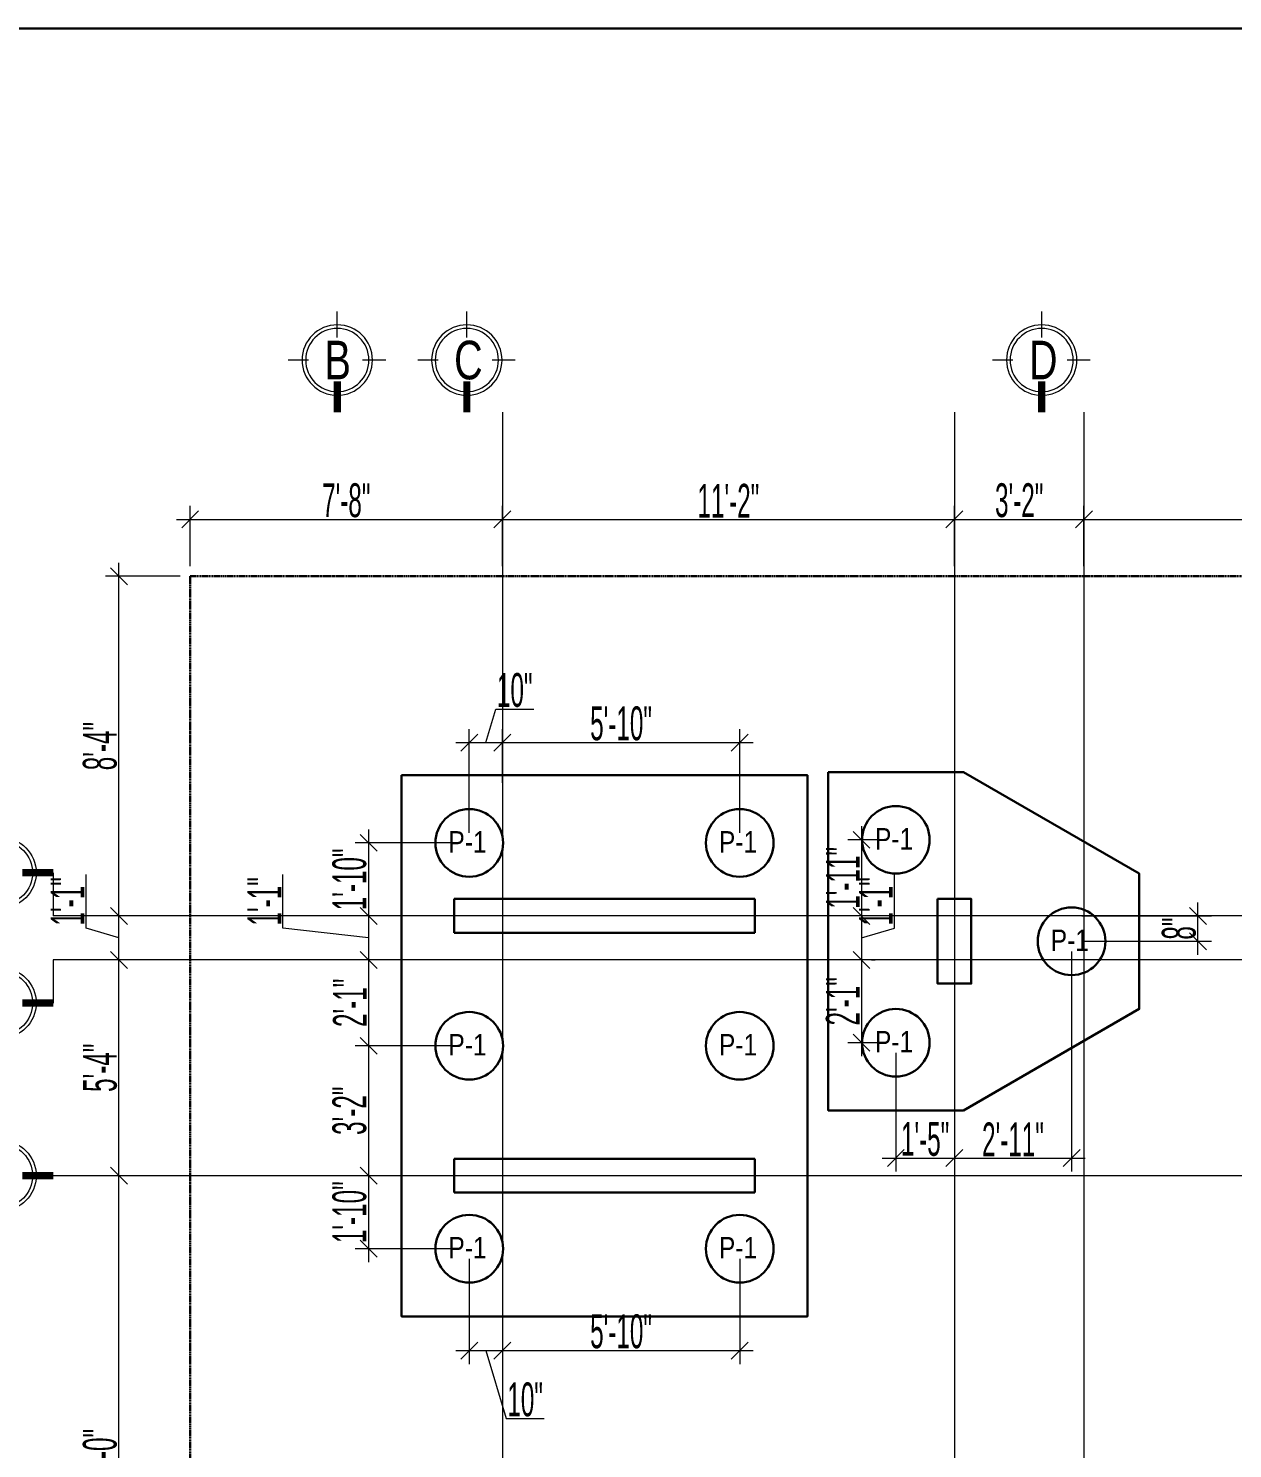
# Model space of a CAD drawing. Header units: inches. Extents: x 283072 to 301462, y 26630 to 62925.
# Drawn here: x 290994.6 to 291350.7, y 29604.2 to 30024.1 of the extents above; entities that cross this region are included whole.
import ezdxf

# ---------------------------------------------------------------- set-up
doc = ezdxf.new("R2010")
doc.units = ezdxf.units.IN
doc.header["$MEASUREMENT"] = 0
doc.header["$PDMODE"] = 2
for name, pattern in [('ACAD_ISO10W100', [18, 12, -3, 0, -3]), ('CENTER2', [1.125, 0.75, -0.125, 0.125, -0.125]), ('DASHDOT', [25.4, 12.7, -6.35, 0, -6.35])]:
    doc.linetypes.add(name, pattern=pattern)
doc.layers.get('0').update_dxf_attribs({"lineweight": 5})
for name, color, linetype, lineweight in [('BASE', 6, 'Continuous', 25), ('BUILDING_OUTER_P3', 1, 'Continuous', 35), ('column', 1, 'Continuous', 30), ('Dime.', 7, 'Continuous', 15), ('Dimension.', 7, 'Continuous', 5), ('E-D', 3, 'ACAD_ISO10W100', 20), ('Grid+Di', 194, 'CENTER2', 15), ('Pile-Anis', 1, 'Continuous', 30)]:
    doc.layers.add(name, color=color, linetype=linetype, lineweight=lineweight)
doc.styles.add('ltcnbt', font='swisscl.ttf', dxfattribs={"width": 0.7, "height": 10})
doc.styles.get("Standard").update_dxf_attribs({"font": 'ARIALN.TTF'})
doc.styles.add('style4', font='swisscl.ttf')
doc.dimstyles.new('SCALE-50', dxfattribs={"dimtxt": 9, "dimasz": 5, "dimexe": 4, "dimexo": 3, "dimgap": 0.5, "dimtad": 1, "dimdec": 0, "dimzin": 3, "dimdsep": 46, "dimlunit": 4, "dimtxsty": 'ltcnbt', "dimblk": 'OBLIQUE', "dimcen": 0.09375, "dimdle": 4, "dimclrd": 252, "dimclre": 252, "dimclrt": 7, "dimadec": 0, "dimazin": 0, "dimtfac": 1, "dimtdec": 0, "dimtofl": 0, "dimtmove": 1, "dimatfit": 3, "dimfxl": 3, "dimtolj": 1, "dimtzin": 0, "dimlwd": 15, "dimlwe": 15, "dimarcsym": 0})

# ---------------------------------------------------------------- blocks, each defined once
blk = doc.blocks.new('GN')
at = {"layer": 'Grid+Di', "color": 5, "linetype": 'ByBlock', "lineweight": 0}
for points in [[(0, 7.97), (0, 13.6)], [(-6.26, 0), (-13.44, 0)], [(0, -13.43), (0, -7.03)]]:
    blk.add_lwpolyline(points, dxfattribs=at)
at = {"layer": 'Grid+Di', "color": 5, "linetype": 'ByBlock', "lineweight": 0, "const_width": 2}
blk.add_lwpolyline([(14.47, 0), (5.86, 0)], dxfattribs=at)
at = {"layer": 'Grid+Di', "color": 5, "linetype": 'ByBlock'}
for radius in [9.76, 8.76]:
    blk.add_circle((0, 0), radius, dxfattribs=at)
blk = doc.blocks.new('_Oblique')
at = {"color": 0, "linetype": 'ByBlock', "lineweight": -2}
blk.add_line((-0.5, -0.5), (0.5, 0.5), dxfattribs=at)
blk = doc.blocks.new('*D290')
at = {"layer": 'Defpoints', "color": 0, "linetype": 'ByBlock', "lineweight": 30, "ltscale": 200, "transparency": 16777216}
for p in [(291021.37, 29684.85), (291042.42, 29684.85), (291042.42, 29516.85)]:
    blk.add_point(p, dxfattribs=at)
at = {"layer": 'Dimension.', "color": 252, "lineweight": 15, "ltscale": 200, "transparency": 16777216}
for p, q in [((291021.37, 29512.85), (291021.37, 29688.85)), ((291039.42, 29684.85), (291017.37, 29684.85)), ((291039.42, 29516.85), (291017.37, 29516.85))]:
    blk.add_line(p, q, dxfattribs=at)
at = {"layer": 'Dimension.', "color": 252, "linetype": 'ByBlock', "lineweight": 15, "ltscale": 200, "transparency": 16777216, "xscale": 5, "yscale": 5, "zscale": 5}
for p, rotation in [((291021.37, 29684.85), 90), ((291021.37, 29516.85), 270)]:
    blk.add_blockref('_Oblique', p, dxfattribs=dict(at, rotation=rotation))
at = {"layer": 'Dimension.', "color": 7, "linetype": 'ByBlock', "lineweight": 15, "ltscale": 200, "transparency": 16777216, "insert": (291015.75, 29600.85), "char_height": 10, "attachment_point": 5, "rotation": 90, "style": 'ltcnbt'}
blk.add_mtext('\\A1;14\'-0"', dxfattribs=at)
blk = doc.blocks.new('*D291')
at = {"layer": 'Defpoints', "color": 0, "linetype": 'ByBlock', "lineweight": 30, "ltscale": 200, "transparency": 16777216}
for p in [(291021.37, 29748.66), (291042.42, 29748.66), (291042.42, 29684.85)]:
    blk.add_point(p, dxfattribs=at)
at = {"layer": 'Dimension.', "color": 252, "lineweight": 15, "ltscale": 200, "transparency": 16777216}
for p, q in [((291021.37, 29680.85), (291021.37, 29752.66)), ((291039.42, 29748.66), (291017.37, 29748.66)), ((291039.42, 29684.85), (291017.37, 29684.85))]:
    blk.add_line(p, q, dxfattribs=at)
at = {"layer": 'Dimension.', "color": 252, "linetype": 'ByBlock', "lineweight": 15, "ltscale": 200, "transparency": 16777216, "xscale": 5, "yscale": 5, "zscale": 5}
for p, rotation in [((291021.37, 29748.66), 90), ((291021.37, 29684.85), 270)]:
    blk.add_blockref('_Oblique', p, dxfattribs=dict(at, rotation=rotation))
at = {"layer": 'Dimension.', "color": 7, "linetype": 'ByBlock', "lineweight": 15, "ltscale": 200, "transparency": 16777216, "insert": (291015.77, 29716.76), "char_height": 10, "attachment_point": 5, "rotation": 90, "style": 'ltcnbt'}
blk.add_mtext('\\A1;5\'-4"', dxfattribs=at)
blk = doc.blocks.new('*D292')
at = {"layer": 'Defpoints', "color": 0, "linetype": 'ByBlock', "lineweight": 30, "ltscale": 200, "transparency": 16777216}
for p in [(291021.37, 29761.66), (291042.42, 29761.66), (291042.42, 29748.66)]:
    blk.add_point(p, dxfattribs=at)
at = {"layer": 'Dimension.', "color": 252, "lineweight": 15, "ltscale": 200, "transparency": 16777216}
for p, q in [((291011.62, 29758.08), (291011.62, 29773.86)), ((291021.37, 29744.66), (291021.37, 29765.66)), ((291039.42, 29761.66), (291017.37, 29761.66)), ((291021.37, 29755.16), (291011.62, 29758.08)), ((291039.42, 29748.66), (291017.37, 29748.66))]:
    blk.add_line(p, q, dxfattribs=at)
at = {"layer": 'Dimension.', "color": 252, "linetype": 'ByBlock', "lineweight": 15, "ltscale": 200, "transparency": 16777216, "xscale": 5, "yscale": 5, "zscale": 5}
for p, rotation in [((291021.37, 29761.66), 90), ((291021.37, 29748.66), 270)]:
    blk.add_blockref('_Oblique', p, dxfattribs=dict(at, rotation=rotation))
at = {"layer": 'Dimension.', "color": 7, "linetype": 'ByBlock', "lineweight": 15, "ltscale": 200, "transparency": 16777216, "insert": (291006.12, 29765.97), "char_height": 10, "attachment_point": 5, "rotation": 90, "style": 'ltcnbt'}
blk.add_mtext('\\A1;1\'-1"', dxfattribs=at)
blk = doc.blocks.new('*D293')
at = {"layer": 'Defpoints', "color": 0, "linetype": 'ByBlock', "lineweight": 30, "ltscale": 200, "transparency": 16777216}
for p in [(291021.37, 29862.08), (291042.42, 29862.08), (291042.42, 29761.66)]:
    blk.add_point(p, dxfattribs=at)
at = {"layer": 'Dimension.', "color": 252, "lineweight": 15, "ltscale": 200, "transparency": 16777216}
for p, q in [((291021.37, 29757.66), (291021.37, 29866.08)), ((291039.42, 29862.08), (291017.37, 29862.08)), ((291039.42, 29761.66), (291017.37, 29761.66))]:
    blk.add_line(p, q, dxfattribs=at)
at = {"layer": 'Dimension.', "color": 252, "linetype": 'ByBlock', "lineweight": 15, "ltscale": 200, "transparency": 16777216, "xscale": 5, "yscale": 5, "zscale": 5}
for p, rotation in [((291021.37, 29862.08), 90), ((291021.37, 29761.66), 270)]:
    blk.add_blockref('_Oblique', p, dxfattribs=dict(at, rotation=rotation))
at = {"layer": 'Dimension.', "color": 7, "linetype": 'ByBlock', "lineweight": 15, "ltscale": 200, "transparency": 16777216, "insert": (291015.75, 29811.87), "char_height": 10, "attachment_point": 5, "rotation": 90, "style": 'ltcnbt'}
blk.add_mtext('\\A1;8\'-4"', dxfattribs=at)
blk = doc.blocks.new('*D294')
at = {"layer": 'Defpoints', "color": 0, "linetype": 'ByBlock', "lineweight": 30, "ltscale": 200, "transparency": 16777216}
for p in [(291134.73, 29878.89), (291042.42, 29862.08), (291134.73, 29862.08)]:
    blk.add_point(p, dxfattribs=at)
at = {"layer": 'Dimension.', "color": 252, "lineweight": 15, "ltscale": 200, "transparency": 16777216}
for p, q in [((291042.42, 29865.08), (291042.42, 29882.89)), ((291134.73, 29865.08), (291134.73, 29882.89)), ((291038.42, 29878.89), (291138.73, 29878.89))]:
    blk.add_line(p, q, dxfattribs=at)
at = {"layer": 'Dimension.', "color": 252, "linetype": 'ByBlock', "lineweight": 15, "ltscale": 200, "transparency": 16777216, "xscale": 5, "yscale": 5, "zscale": 5, "rotation": 180}
blk.add_blockref('_Oblique', (291042.42, 29878.89), dxfattribs=at)
at = {"layer": 'Dimension.', "color": 252, "linetype": 'ByBlock', "lineweight": 15, "ltscale": 200, "transparency": 16777216, "xscale": 5, "yscale": 5, "zscale": 5}
blk.add_blockref('_Oblique', (291134.73, 29878.89), dxfattribs=at)
at = {"layer": 'Dimension.', "color": 7, "linetype": 'ByBlock', "lineweight": 15, "ltscale": 200, "transparency": 16777216, "insert": (291088.58, 29884.51), "char_height": 10, "attachment_point": 5, "style": 'ltcnbt'}
blk.add_mtext('\\A1;7\'-8"', dxfattribs=at)
blk = doc.blocks.new('*D295')
at = {"layer": 'Defpoints', "color": 0, "linetype": 'ByBlock', "lineweight": 30, "ltscale": 200, "transparency": 16777216}
for p in [(291268.42, 29878.89), (291134.73, 29862.08), (291268.42, 29862.08)]:
    blk.add_point(p, dxfattribs=at)
at = {"layer": 'Dimension.', "color": 252, "lineweight": 15, "ltscale": 200, "transparency": 16777216}
for p, q in [((291134.73, 29865.08), (291134.73, 29882.89)), ((291268.42, 29865.08), (291268.42, 29882.89)), ((291130.73, 29878.89), (291272.42, 29878.89))]:
    blk.add_line(p, q, dxfattribs=at)
at = {"layer": 'Dimension.', "color": 252, "linetype": 'ByBlock', "lineweight": 15, "ltscale": 200, "transparency": 16777216, "xscale": 5, "yscale": 5, "zscale": 5, "rotation": 180}
blk.add_blockref('_Oblique', (291134.73, 29878.89), dxfattribs=at)
at = {"layer": 'Dimension.', "color": 252, "linetype": 'ByBlock', "lineweight": 15, "ltscale": 200, "transparency": 16777216, "xscale": 5, "yscale": 5, "zscale": 5}
blk.add_blockref('_Oblique', (291268.42, 29878.89), dxfattribs=at)
at = {"layer": 'Dimension.', "color": 7, "linetype": 'ByBlock', "lineweight": 15, "ltscale": 200, "transparency": 16777216, "insert": (291201.58, 29884.41), "char_height": 10, "attachment_point": 5, "style": 'ltcnbt'}
blk.add_mtext('\\A1;11\'-2"', dxfattribs=at)
blk = doc.blocks.new('*D296')
at = {"layer": 'Defpoints', "color": 0, "linetype": 'ByBlock', "lineweight": 30, "ltscale": 200, "transparency": 16777216}
for p in [(291306.73, 29878.89), (291268.42, 29862.08), (291306.73, 29862.08)]:
    blk.add_point(p, dxfattribs=at)
at = {"layer": 'Dimension.', "color": 252, "lineweight": 15, "ltscale": 200, "transparency": 16777216}
for p, q in [((291268.42, 29865.08), (291268.42, 29882.89)), ((291306.73, 29865.08), (291306.73, 29882.89)), ((291264.42, 29878.89), (291310.73, 29878.89))]:
    blk.add_line(p, q, dxfattribs=at)
at = {"layer": 'Dimension.', "color": 252, "linetype": 'ByBlock', "lineweight": 15, "ltscale": 200, "transparency": 16777216, "xscale": 5, "yscale": 5, "zscale": 5, "rotation": 180}
blk.add_blockref('_Oblique', (291268.42, 29878.89), dxfattribs=at)
at = {"layer": 'Dimension.', "color": 252, "linetype": 'ByBlock', "lineweight": 15, "ltscale": 200, "transparency": 16777216, "xscale": 5, "yscale": 5, "zscale": 5}
blk.add_blockref('_Oblique', (291306.73, 29878.89), dxfattribs=at)
at = {"layer": 'Dimension.', "color": 7, "linetype": 'ByBlock', "lineweight": 15, "ltscale": 200, "transparency": 16777216, "insert": (291287.58, 29884.51), "char_height": 10, "attachment_point": 5, "style": 'ltcnbt'}
blk.add_mtext('\\A1;3\'-2"', dxfattribs=at)
blk = doc.blocks.new('*D297')
at = {"layer": 'Defpoints', "color": 0, "linetype": 'ByBlock', "lineweight": 30, "ltscale": 200, "transparency": 16777216}
for p in [(291476.73, 29878.89), (291306.73, 29862.08), (291476.73, 29862.08)]:
    blk.add_point(p, dxfattribs=at)
at = {"layer": 'Dimension.', "color": 252, "lineweight": 15, "ltscale": 200, "transparency": 16777216}
for p, q in [((291306.73, 29865.08), (291306.73, 29882.89)), ((291476.73, 29865.08), (291476.73, 29882.89)), ((291302.73, 29878.89), (291480.73, 29878.89))]:
    blk.add_line(p, q, dxfattribs=at)
at = {"layer": 'Dimension.', "color": 252, "linetype": 'ByBlock', "lineweight": 15, "ltscale": 200, "transparency": 16777216, "xscale": 5, "yscale": 5, "zscale": 5, "rotation": 180}
blk.add_blockref('_Oblique', (291306.73, 29878.89), dxfattribs=at)
at = {"layer": 'Dimension.', "color": 252, "linetype": 'ByBlock', "lineweight": 15, "ltscale": 200, "transparency": 16777216, "xscale": 5, "yscale": 5, "zscale": 5}
blk.add_blockref('_Oblique', (291476.73, 29878.89), dxfattribs=at)
at = {"layer": 'Dimension.', "color": 7, "linetype": 'ByBlock', "lineweight": 15, "ltscale": 200, "transparency": 16777216, "insert": (291391.73, 29884.41), "char_height": 10, "attachment_point": 5, "style": 'ltcnbt'}
blk.add_mtext('\\A1;14\'-2"', dxfattribs=at)
blk = doc.blocks.new('WT43T2')
at = {"layer": 'column'}
for p, q in [((293094.37, 47288.89), (293094.37, 47298.89)), ((293183.32, 47298.89), (293094.37, 47298.89)), ((293183.32, 47298.89), (293183.32, 47288.89)), ((293183.32, 47288.89), (293094.37, 47288.89)), ((293094.37, 47212.08), (293094.37, 47222.08)), ((293183.32, 47222.08), (293094.37, 47222.08)), ((293183.32, 47222.08), (293094.37, 47222.08)), ((293094.37, 47212.08), (293094.37, 47222.08)), ((293183.32, 47222.08), (293183.32, 47212.08)), ((293183.32, 47222.08), (293183.32, 47212.08)), ((293183.32, 47212.08), (293094.37, 47212.08)), ((293183.32, 47212.08), (293094.37, 47212.08))]:
    blk.add_line(p, q, dxfattribs=at)
blk.add_lwpolyline([(293237.32, 47298.89), (293247.32, 47298.89), (293247.32, 47273.89), (293237.32, 47273.89)], close=True, dxfattribs=at)
blk = doc.blocks.new('*D271')
at = {"layer": 'Defpoints', "color": 0, "linetype": 'ByBlock', "lineweight": 30, "ltscale": 200, "transparency": 16777216}
for p in [(291134.73, 29812.91), (291134.73, 29797.97), (291124.94, 29783.26)]:
    blk.add_point(p, dxfattribs=at)
at = {"layer": 'Dimension.', "color": 252, "lineweight": 15, "ltscale": 200, "transparency": 16777216}
for p, q in [((291129.84, 29812.91), (291132.8, 29822.78)), ((291132.8, 29822.78), (291144, 29822.78)), ((291124.94, 29786.26), (291124.94, 29816.91)), ((291134.73, 29800.97), (291134.73, 29816.91)), ((291120.94, 29812.91), (291138.73, 29812.91))]:
    blk.add_line(p, q, dxfattribs=at)
at = {"layer": 'Dimension.', "color": 252, "linetype": 'ByBlock', "lineweight": 15, "ltscale": 200, "transparency": 16777216, "xscale": 5, "yscale": 5, "zscale": 5, "rotation": 180}
blk.add_blockref('_Oblique', (291124.94, 29812.91), dxfattribs=at)
at = {"layer": 'Dimension.', "color": 252, "linetype": 'ByBlock', "lineweight": 15, "ltscale": 200, "transparency": 16777216, "xscale": 5, "yscale": 5, "zscale": 5}
blk.add_blockref('_Oblique', (291134.73, 29812.91), dxfattribs=at)
at = {"layer": 'Dimension.', "color": 7, "linetype": 'ByBlock', "lineweight": 30, "ltscale": 200, "transparency": 16777216, "insert": (291138.4, 29828.4), "char_height": 10, "attachment_point": 5, "style": 'ltcnbt'}
blk.add_mtext('\\A1;10"', dxfattribs=at)
blk = doc.blocks.new('*D272')
at = {"layer": 'Defpoints', "color": 0, "linetype": 'ByBlock', "lineweight": 30, "ltscale": 200, "transparency": 16777216}
for p in [(291204.94, 29812.91), (291134.73, 29797.97), (291204.94, 29783.26)]:
    blk.add_point(p, dxfattribs=at)
at = {"layer": 'Dimension.', "color": 252, "lineweight": 15, "ltscale": 200, "transparency": 16777216}
for p, q in [((291134.73, 29800.97), (291134.73, 29816.91)), ((291204.94, 29786.26), (291204.94, 29816.91)), ((291130.73, 29812.91), (291208.94, 29812.91))]:
    blk.add_line(p, q, dxfattribs=at)
at = {"layer": 'Dimension.', "color": 252, "linetype": 'ByBlock', "lineweight": 15, "ltscale": 200, "transparency": 16777216, "xscale": 5, "yscale": 5, "zscale": 5, "rotation": 180}
blk.add_blockref('_Oblique', (291134.73, 29812.91), dxfattribs=at)
at = {"layer": 'Dimension.', "color": 252, "linetype": 'ByBlock', "lineweight": 15, "ltscale": 200, "transparency": 16777216, "xscale": 5, "yscale": 5, "zscale": 5}
blk.add_blockref('_Oblique', (291204.94, 29812.91), dxfattribs=at)
at = {"layer": 'Dimension.', "color": 7, "linetype": 'ByBlock', "lineweight": 30, "ltscale": 200, "transparency": 16777216, "insert": (291169.84, 29818.53), "char_height": 10, "attachment_point": 5, "style": 'ltcnbt'}
blk.add_mtext('\\A1;5\'-10"', dxfattribs=at)
blk = doc.blocks.new('*D273')
at = {"layer": 'Defpoints', "color": 0, "linetype": 'ByBlock', "lineweight": 30, "ltscale": 200, "transparency": 16777216}
for p in [(291124.94, 29783.26), (291095.17, 29761.66), (291120.47, 29761.66)]:
    blk.add_point(p, dxfattribs=at)
at = {"layer": 'Dimension.', "color": 252, "lineweight": 15, "ltscale": 200, "transparency": 16777216}
for p, q in [((291095.17, 29787.26), (291095.17, 29757.66)), ((291121.94, 29783.26), (291091.17, 29783.26)), ((291117.47, 29761.66), (291091.17, 29761.66))]:
    blk.add_line(p, q, dxfattribs=at)
at = {"layer": 'Dimension.', "color": 252, "linetype": 'ByBlock', "lineweight": 15, "ltscale": 200, "transparency": 16777216, "xscale": 5, "yscale": 5, "zscale": 5}
for p, rotation in [((291095.17, 29783.26), 90), ((291095.17, 29761.66), 270)]:
    blk.add_blockref('_Oblique', p, dxfattribs=dict(at, rotation=rotation))
at = {"layer": 'Dimension.', "color": 7, "linetype": 'ByBlock', "lineweight": 30, "ltscale": 200, "transparency": 16777216, "insert": (291089.54, 29772.46), "char_height": 10, "attachment_point": 5, "rotation": 90, "style": 'ltcnbt'}
blk.add_mtext('\\A1;1\'-10"', dxfattribs=at)
blk = doc.blocks.new('*D274')
at = {"layer": 'Defpoints', "color": 0, "linetype": 'ByBlock', "lineweight": 30, "ltscale": 200, "transparency": 16777216}
for p in [(291120.47, 29761.66), (291095.17, 29748.66), (291104.94, 29748.66)]:
    blk.add_point(p, dxfattribs=at)
at = {"layer": 'Dimension.', "color": 252, "lineweight": 15, "ltscale": 200, "transparency": 16777216}
for p, q in [((291069.84, 29758.08), (291069.84, 29773.86)), ((291095.17, 29765.66), (291095.17, 29744.66)), ((291117.47, 29761.66), (291091.17, 29761.66)), ((291095.17, 29755.16), (291069.84, 29758.08)), ((291101.94, 29748.66), (291091.17, 29748.66))]:
    blk.add_line(p, q, dxfattribs=at)
at = {"layer": 'Dimension.', "color": 252, "linetype": 'ByBlock', "lineweight": 15, "ltscale": 200, "transparency": 16777216, "xscale": 5, "yscale": 5, "zscale": 5}
for p, rotation in [((291095.17, 29761.66), 90), ((291095.17, 29748.66), 270)]:
    blk.add_blockref('_Oblique', p, dxfattribs=dict(at, rotation=rotation))
at = {"layer": 'Dimension.', "color": 7, "linetype": 'ByBlock', "lineweight": 30, "ltscale": 200, "transparency": 16777216, "insert": (291064.34, 29765.97), "char_height": 10, "attachment_point": 5, "rotation": 90, "style": 'ltcnbt'}
blk.add_mtext('\\A1;1\'-1"', dxfattribs=at)
blk = doc.blocks.new('*D275')
at = {"layer": 'Defpoints', "color": 0, "linetype": 'ByBlock', "lineweight": 30, "ltscale": 200, "transparency": 16777216}
for p in [(291104.94, 29748.66), (291095.17, 29723.26), (291124.94, 29723.26)]:
    blk.add_point(p, dxfattribs=at)
at = {"layer": 'Dimension.', "color": 252, "lineweight": 15, "ltscale": 200, "transparency": 16777216}
for p, q in [((291095.17, 29752.66), (291095.17, 29719.26)), ((291101.94, 29748.66), (291091.17, 29748.66)), ((291121.94, 29723.26), (291091.17, 29723.26))]:
    blk.add_line(p, q, dxfattribs=at)
at = {"layer": 'Dimension.', "color": 252, "linetype": 'ByBlock', "lineweight": 15, "ltscale": 200, "transparency": 16777216, "xscale": 5, "yscale": 5, "zscale": 5}
for p, rotation in [((291095.17, 29748.66), 90), ((291095.17, 29723.26), 270)]:
    blk.add_blockref('_Oblique', p, dxfattribs=dict(at, rotation=rotation))
at = {"layer": 'Dimension.', "color": 7, "linetype": 'ByBlock', "lineweight": 30, "ltscale": 200, "transparency": 16777216, "insert": (291089.65, 29735.96), "char_height": 10, "attachment_point": 5, "rotation": 90, "style": 'ltcnbt'}
blk.add_mtext('\\A1;2\'-1"', dxfattribs=at)
blk = doc.blocks.new('*D276')
at = {"layer": 'Defpoints', "color": 0, "linetype": 'ByBlock', "lineweight": 30, "ltscale": 200, "transparency": 16777216}
for p in [(291124.94, 29723.26), (291095.17, 29684.85), (291104.94, 29684.85)]:
    blk.add_point(p, dxfattribs=at)
at = {"layer": 'Dimension.', "color": 252, "lineweight": 15, "ltscale": 200, "transparency": 16777216}
for p, q in [((291095.17, 29727.26), (291095.17, 29680.85)), ((291121.94, 29723.26), (291091.17, 29723.26)), ((291101.94, 29684.85), (291091.17, 29684.85))]:
    blk.add_line(p, q, dxfattribs=at)
at = {"layer": 'Dimension.', "color": 252, "linetype": 'ByBlock', "lineweight": 15, "ltscale": 200, "transparency": 16777216, "xscale": 5, "yscale": 5, "zscale": 5}
for p, rotation in [((291095.17, 29723.26), 90), ((291095.17, 29684.85), 270)]:
    blk.add_blockref('_Oblique', p, dxfattribs=dict(at, rotation=rotation))
at = {"layer": 'Dimension.', "color": 7, "linetype": 'ByBlock', "lineweight": 30, "ltscale": 200, "transparency": 16777216, "insert": (291089.54, 29704.05), "char_height": 10, "attachment_point": 5, "rotation": 90, "style": 'ltcnbt'}
blk.add_mtext('\\A1;3\'-2"', dxfattribs=at)
blk = doc.blocks.new('*D277')
at = {"layer": 'Defpoints', "color": 0, "linetype": 'ByBlock', "lineweight": 30, "ltscale": 200, "transparency": 16777216}
for p in [(291104.94, 29684.85), (291095.17, 29663.26), (291124.94, 29663.26)]:
    blk.add_point(p, dxfattribs=at)
at = {"layer": 'Dimension.', "color": 252, "lineweight": 15, "ltscale": 200, "transparency": 16777216}
for p, q in [((291095.17, 29688.85), (291095.17, 29659.26)), ((291101.94, 29684.85), (291091.17, 29684.85)), ((291121.94, 29663.26), (291091.17, 29663.26))]:
    blk.add_line(p, q, dxfattribs=at)
at = {"layer": 'Dimension.', "color": 252, "linetype": 'ByBlock', "lineweight": 15, "ltscale": 200, "transparency": 16777216, "xscale": 5, "yscale": 5, "zscale": 5}
for p, rotation in [((291095.17, 29684.85), 90), ((291095.17, 29663.26), 270)]:
    blk.add_blockref('_Oblique', p, dxfattribs=dict(at, rotation=rotation))
at = {"layer": 'Dimension.', "color": 7, "linetype": 'ByBlock', "lineweight": 30, "ltscale": 200, "transparency": 16777216, "insert": (291089.54, 29674.05), "char_height": 10, "attachment_point": 5, "rotation": 90, "style": 'ltcnbt'}
blk.add_mtext('\\A1;1\'-10"', dxfattribs=at)
blk = doc.blocks.new('*D278')
at = {"layer": 'Defpoints', "color": 0, "linetype": 'ByBlock', "lineweight": 30, "ltscale": 200, "transparency": 16777216}
for p in [(291124.94, 29663.26), (291134.73, 29665.3), (291134.73, 29633.13)]:
    blk.add_point(p, dxfattribs=at)
at = {"layer": 'Dimension.', "color": 252, "lineweight": 15, "ltscale": 200, "transparency": 16777216}
for p, q in [((291124.94, 29660.26), (291124.94, 29629.13)), ((291134.73, 29662.3), (291134.73, 29629.13)), ((291120.94, 29633.13), (291138.73, 29633.13)), ((291129.84, 29633.13), (291135.87, 29613.02)), ((291135.87, 29613.02), (291147.07, 29613.02))]:
    blk.add_line(p, q, dxfattribs=at)
at = {"layer": 'Dimension.', "color": 252, "linetype": 'ByBlock', "lineweight": 15, "ltscale": 200, "transparency": 16777216, "xscale": 5, "yscale": 5, "zscale": 5, "rotation": 180}
blk.add_blockref('_Oblique', (291124.94, 29633.13), dxfattribs=at)
at = {"layer": 'Dimension.', "color": 252, "linetype": 'ByBlock', "lineweight": 15, "ltscale": 200, "transparency": 16777216, "xscale": 5, "yscale": 5, "zscale": 5}
blk.add_blockref('_Oblique', (291134.73, 29633.13), dxfattribs=at)
at = {"layer": 'Dimension.', "color": 7, "linetype": 'ByBlock', "lineweight": 30, "ltscale": 200, "transparency": 16777216, "insert": (291141.47, 29618.64), "char_height": 10, "attachment_point": 5, "style": 'ltcnbt'}
blk.add_mtext('\\A1;10"', dxfattribs=at)
blk = doc.blocks.new('*D279')
at = {"layer": 'Defpoints', "color": 0, "linetype": 'ByBlock', "lineweight": 30, "ltscale": 200, "transparency": 16777216}
for p in [(291134.73, 29665.3), (291204.94, 29663.26), (291204.94, 29633.13)]:
    blk.add_point(p, dxfattribs=at)
at = {"layer": 'Dimension.', "color": 252, "lineweight": 15, "ltscale": 200, "transparency": 16777216}
for p, q in [((291134.73, 29662.3), (291134.73, 29629.13)), ((291204.94, 29660.26), (291204.94, 29629.13)), ((291130.73, 29633.13), (291208.94, 29633.13))]:
    blk.add_line(p, q, dxfattribs=at)
at = {"layer": 'Dimension.', "color": 252, "linetype": 'ByBlock', "lineweight": 15, "ltscale": 200, "transparency": 16777216, "xscale": 5, "yscale": 5, "zscale": 5, "rotation": 180}
blk.add_blockref('_Oblique', (291134.73, 29633.13), dxfattribs=at)
at = {"layer": 'Dimension.', "color": 252, "linetype": 'ByBlock', "lineweight": 15, "ltscale": 200, "transparency": 16777216, "xscale": 5, "yscale": 5, "zscale": 5}
blk.add_blockref('_Oblique', (291204.94, 29633.13), dxfattribs=at)
at = {"layer": 'Dimension.', "color": 7, "linetype": 'ByBlock', "lineweight": 30, "ltscale": 200, "transparency": 16777216, "insert": (291169.84, 29638.76), "char_height": 10, "attachment_point": 5, "style": 'ltcnbt'}
blk.add_mtext('\\A1;5\'-10"', dxfattribs=at)
blk = doc.blocks.new('*D280')
at = {"layer": 'Defpoints', "color": 0, "linetype": 'ByBlock', "lineweight": 30, "ltscale": 200, "transparency": 16777216}
for p in [(291251.1, 29784.16), (291240.94, 29761.66), (291251.1, 29761.66)]:
    blk.add_point(p, dxfattribs=at)
at = {"layer": 'Dimension.', "color": 252, "lineweight": 15, "ltscale": 200, "transparency": 16777216}
for p, q in [((291240.94, 29788.16), (291240.94, 29757.66)), ((291248.1, 29784.16), (291236.94, 29784.16)), ((291248.1, 29761.66), (291236.94, 29761.66))]:
    blk.add_line(p, q, dxfattribs=at)
at = {"layer": 'Dimension.', "color": 252, "linetype": 'ByBlock', "lineweight": 15, "ltscale": 200, "transparency": 16777216, "xscale": 5, "yscale": 5, "zscale": 5}
for p, rotation in [((291240.94, 29784.16), 90), ((291240.94, 29761.66), 270)]:
    blk.add_blockref('_Oblique', p, dxfattribs=dict(at, rotation=rotation))
at = {"layer": 'Dimension.', "color": 7, "linetype": 'ByBlock', "lineweight": 30, "ltscale": 200, "transparency": 16777216, "insert": (291235.44, 29772.91), "char_height": 10, "attachment_point": 5, "rotation": 90, "style": 'ltcnbt'}
blk.add_mtext('\\A1;1\'-11"', dxfattribs=at)
blk = doc.blocks.new('*D281')
at = {"layer": 'Defpoints', "color": 0, "linetype": 'ByBlock', "lineweight": 30, "ltscale": 200, "transparency": 16777216}
for p in [(291251.1, 29761.66), (291240.94, 29748.66), (291240.94, 29748.66)]:
    blk.add_point(p, dxfattribs=at)
at = {"layer": 'Dimension.', "color": 252, "lineweight": 15, "ltscale": 200, "transparency": 16777216}
for p, q in [((291250.69, 29758.08), (291250.69, 29773.86)), ((291240.94, 29765.66), (291240.94, 29744.66)), ((291248.1, 29761.66), (291236.94, 29761.66)), ((291240.94, 29755.16), (291250.69, 29758.08)), ((291243.94, 29748.66), (291244.94, 29748.66))]:
    blk.add_line(p, q, dxfattribs=at)
at = {"layer": 'Dimension.', "color": 252, "linetype": 'ByBlock', "lineweight": 15, "ltscale": 200, "transparency": 16777216, "xscale": 5, "yscale": 5, "zscale": 5}
for p, rotation in [((291240.94, 29761.66), 90), ((291240.94, 29748.66), 270)]:
    blk.add_blockref('_Oblique', p, dxfattribs=dict(at, rotation=rotation))
at = {"layer": 'Dimension.', "color": 7, "linetype": 'ByBlock', "lineweight": 30, "ltscale": 200, "transparency": 16777216, "insert": (291245.19, 29765.97), "char_height": 10, "attachment_point": 5, "rotation": 90, "style": 'ltcnbt'}
blk.add_mtext('\\A1;1\'-1"', dxfattribs=at)
blk = doc.blocks.new('*D282')
at = {"layer": 'Defpoints', "color": 0, "linetype": 'ByBlock', "lineweight": 30, "ltscale": 200, "transparency": 16777216}
for p in [(291240.94, 29748.66), (291240.94, 29724.16), (291251.1, 29724.16)]:
    blk.add_point(p, dxfattribs=at)
at = {"layer": 'Dimension.', "color": 252, "lineweight": 15, "ltscale": 200, "transparency": 16777216}
for p, q in [((291240.94, 29752.66), (291240.94, 29720.16)), ((291243.94, 29748.66), (291244.94, 29748.66)), ((291248.1, 29724.16), (291236.94, 29724.16))]:
    blk.add_line(p, q, dxfattribs=at)
at = {"layer": 'Dimension.', "color": 252, "linetype": 'ByBlock', "lineweight": 15, "ltscale": 200, "transparency": 16777216, "xscale": 5, "yscale": 5, "zscale": 5}
for p, rotation in [((291240.94, 29748.66), 90), ((291240.94, 29724.16), 270)]:
    blk.add_blockref('_Oblique', p, dxfattribs=dict(at, rotation=rotation))
at = {"layer": 'Dimension.', "color": 7, "linetype": 'ByBlock', "lineweight": 30, "ltscale": 200, "transparency": 16777216, "insert": (291235.42, 29736.41), "char_height": 10, "attachment_point": 5, "rotation": 90, "style": 'ltcnbt'}
blk.add_mtext('\\A1;2\'-1"', dxfattribs=at)
blk = doc.blocks.new('*D283')
at = {"layer": 'Defpoints', "color": 0, "linetype": 'ByBlock', "lineweight": 30, "ltscale": 200, "transparency": 16777216}
for p in [(291251.1, 29724.16), (291268.42, 29724.16), (291268.42, 29690.06)]:
    blk.add_point(p, dxfattribs=at)
at = {"layer": 'Dimension.', "color": 252, "lineweight": 15, "ltscale": 200, "transparency": 16777216}
for p, q in [((291251.1, 29721.16), (291251.1, 29686.06)), ((291268.42, 29721.16), (291268.42, 29686.06)), ((291247.1, 29690.06), (291272.42, 29690.06))]:
    blk.add_line(p, q, dxfattribs=at)
at = {"layer": 'Dimension.', "color": 252, "linetype": 'ByBlock', "lineweight": 15, "ltscale": 200, "transparency": 16777216, "xscale": 5, "yscale": 5, "zscale": 5, "rotation": 180}
blk.add_blockref('_Oblique', (291251.1, 29690.06), dxfattribs=at)
at = {"layer": 'Dimension.', "color": 252, "linetype": 'ByBlock', "lineweight": 15, "ltscale": 200, "transparency": 16777216, "xscale": 5, "yscale": 5, "zscale": 5}
blk.add_blockref('_Oblique', (291268.42, 29690.06), dxfattribs=at)
at = {"layer": 'Dimension.', "color": 7, "linetype": 'ByBlock', "lineweight": 30, "ltscale": 200, "transparency": 16777216, "insert": (291259.76, 29695.66), "char_height": 10, "attachment_point": 5, "style": 'ltcnbt'}
blk.add_mtext('\\A1;1\'-5"', dxfattribs=at)
blk = doc.blocks.new('*D284')
at = {"layer": 'Defpoints', "color": 0, "linetype": 'ByBlock', "lineweight": 30, "ltscale": 200, "transparency": 16777216}
for p in [(291303.06, 29754.16), (291268.42, 29724.16), (291303.06, 29690.06)]:
    blk.add_point(p, dxfattribs=at)
at = {"layer": 'Dimension.', "color": 252, "lineweight": 15, "ltscale": 200, "transparency": 16777216}
for p, q in [((291303.06, 29751.16), (291303.06, 29686.06)), ((291268.42, 29721.16), (291268.42, 29686.06)), ((291264.42, 29690.06), (291307.06, 29690.06))]:
    blk.add_line(p, q, dxfattribs=at)
at = {"layer": 'Dimension.', "color": 252, "linetype": 'ByBlock', "lineweight": 15, "ltscale": 200, "transparency": 16777216, "xscale": 5, "yscale": 5, "zscale": 5, "rotation": 180}
blk.add_blockref('_Oblique', (291268.42, 29690.06), dxfattribs=at)
at = {"layer": 'Dimension.', "color": 252, "linetype": 'ByBlock', "lineweight": 15, "ltscale": 200, "transparency": 16777216, "xscale": 5, "yscale": 5, "zscale": 5}
blk.add_blockref('_Oblique', (291303.06, 29690.06), dxfattribs=at)
at = {"layer": 'Dimension.', "color": 7, "linetype": 'ByBlock', "lineweight": 30, "ltscale": 200, "transparency": 16777216, "insert": (291285.74, 29695.58), "char_height": 10, "attachment_point": 5, "style": 'ltcnbt'}
blk.add_mtext('\\A1;2\'-11"', dxfattribs=at)
blk = doc.blocks.new('*D285')
at = {"layer": 'Defpoints', "color": 0, "linetype": 'ByBlock', "lineweight": 30, "ltscale": 200, "transparency": 16777216}
for p in [(291303.06, 29761.66), (291340.45, 29761.66), (291303.06, 29754.16)]:
    blk.add_point(p, dxfattribs=at)
at = {"layer": 'Dimension.', "color": 252, "lineweight": 15, "ltscale": 200, "transparency": 16777216}
for p, q in [((291340.45, 29750.16), (291340.45, 29765.66)), ((291306.06, 29761.66), (291344.45, 29761.66)), ((291306.06, 29754.16), (291344.45, 29754.16))]:
    blk.add_line(p, q, dxfattribs=at)
at = {"layer": 'Dimension.', "color": 252, "linetype": 'ByBlock', "lineweight": 15, "ltscale": 200, "transparency": 16777216, "xscale": 5, "yscale": 5, "zscale": 5}
for p, rotation in [((291340.45, 29761.66), 90), ((291340.45, 29754.16), 270)]:
    blk.add_blockref('_Oblique', p, dxfattribs=dict(at, rotation=rotation))
at = {"layer": 'Dimension.', "color": 7, "linetype": 'ByBlock', "lineweight": 30, "ltscale": 200, "transparency": 16777216, "insert": (291334.83, 29757.91), "char_height": 10, "attachment_point": 5, "rotation": 90, "style": 'ltcnbt'}
blk.add_mtext('\\A1;8"', dxfattribs=at)

msp = doc.modelspace()

# ---------------------------------------------------------------- linework, layer by layer
at = {"layer": 'BASE', "color": 156, "linetype": 'ByBlock', "lineweight": 30}
msp.add_lwpolyline([(291104.94274, 29803.25502), (291224.94274, 29803.25502), (291224.94274, 29643.25502), (291104.94274, 29643.25502)], close=True, dxfattribs=at)
msp.add_lwpolyline([(291231.0996, 29804.15949), (291231.0996, 29704.15949), (291271.0996, 29704.15949), (291323.06113, 29734.15949), (291323.06113, 29774.15949), (291271.0996, 29804.15949), (291231.0996, 29804.15949)], dxfattribs=at)
at = {"layer": 'BUILDING_OUTER_P3', "linetype": 'DASHDOT', "lineweight": 30, "ltscale": 0.02}
for p, q in [((291042.42011, 28707.07655), (291042.42011, 29862.07655)), ((291042.42011, 29862.07655), (291530.42011, 29862.07655)), ((291042.42011, 28707.07655), (291042.42011, 29862.07655))]:
    msp.add_line(p, q, dxfattribs=at)
at = {"layer": 'Dimension.', "color": 6, "linetype": 'ByBlock', "lineweight": 30, "ltscale": 200}
msp.add_line((290407.92011, 30024.07655), (297115.92011, 30024.07655), dxfattribs=at)
at = {"layer": 'Grid+Di', "linetype": 'ByBlock', "lineweight": 15, "ltscale": 200}
for p, q in [((291134.73038, 29910.5805), (291134.73038, 28644.47835)), ((291268.42011, 29910.5805), (291268.42011, 28644.47835)), ((291306.73261, 29910.5805), (291306.73261, 28644.47835)), ((291001.92321, 29774.41678), (291001.92321, 29761.65949)), ((291577.25505, 29761.65949), (291001.92321, 29761.65949)), ((291577.25505, 29748.65949), (291001.92321, 29748.65949)), ((291001.92321, 29748.65949), (291001.92321, 29735.9022)), ((291577.25505, 29684.85054), (291001.92321, 29684.85054))]:
    msp.add_line(p, q, dxfattribs=at)
at = {"layer": 'Pile-Anis', "linetype": 'ByBlock'}
for centre in [(291124.94274, 29783.25502), (291204.94274, 29783.25502), (291251.0996, 29784.15949), (291303.06113, 29754.15949), (291124.94274, 29723.25502), (291204.94274, 29723.25502), (291251.0996, 29724.15949), (291124.94274, 29663.25502), (291204.94274, 29663.25502)]:
    msp.add_circle(centre, 10, dxfattribs=at)

# ---------------------------------------------------------------- block references
at = {"layer": 'column', "linetype": 'ByBlock', "lineweight": 15}
msp.add_blockref('WT43T2', (-1973.90262, -17532.22653), dxfattribs=at)
at = {"layer": 'Dime.', "xscale": -1.066601249971427, "yscale": 1.066601249971427, "zscale": 1.06660125, "rotation": 90}
for p in [(291085.92011, 29926.01538), (291124.23261, 29926.01538), (291294.23261, 29926.01538)]:
    msp.add_blockref('GN', p, dxfattribs=at)
at = {"layer": 'Dime.', "xscale": 1.066601249971427, "yscale": 1.066601249971427, "zscale": 1.06660125}
for p in [(290986.48832, 29774.41678), (290986.48832, 29735.9022), (290986.48832, 29684.85054)]:
    msp.add_blockref('GN', p, dxfattribs=at)

# ---------------------------------------------------------------- texts
at = {"layer": 'Dime.', "style": 'style4'}
for s, p in [('B', (291082.15554, 29920.32115, 0.75826)), ('C', (291120.46805, 29920.32115, 0.75826)), ('D', (291290.46805, 29920.32115, 0.75826))]:
    msp.add_text(s, height=11.4075, dxfattribs=at).set_placement(p)
at = {"layer": 'E-D', "linetype": 'ByBlock'}
for p in [(291118.7841, 29780.38903), (291198.7841, 29780.38903), (291244.94096, 29781.2935), (291296.90249, 29751.2935), (291118.7841, 29720.38903), (291198.7841, 29720.38903), (291244.94096, 29721.2935), (291118.7841, 29660.38903), (291198.7841, 29660.38903)]:
    msp.add_text('P-1', height=6.336, dxfattribs=at).set_placement(p)

# ---------------------------------------------------------------- dimensions: what is measured, and where the dimension line sits
at = {"layer": 'Dimension.', "linetype": 'ByBlock', "lineweight": 15, "ltscale": 200}
for base, p1, p2, picture, middle in [((291134.73038, 29878.88923), (291042.42011, 29862.07655), (291134.73038, 29862.07655), '*D294', (291088.57524, 29884.51046)), ((291268.42011, 29878.88923), (291134.73038, 29862.07655), (291268.42011, 29862.07655), '*D295', (291201.57524, 29884.40889)), ((291306.73261, 29878.88923), (291268.42011, 29862.07655), (291306.73261, 29862.07655), '*D296', (291287.57636, 29884.51046)), ((291476.73261, 29878.88923), (291306.73261, 29862.07655), (291476.73261, 29862.07655), '*D297', (291391.73261, 29884.40889))]:
    dim = msp.add_linear_dim(base=base, p1=p1, p2=p2, dimstyle='SCALE-50', dxfattribs=at)
    dim.commit()
    dim.dimension.update_dxf_attribs({"geometry": picture, "text_midpoint": middle})
for base, p1, p2, picture, middle in [((291021.36994, 29862.07655), (291042.42011, 29761.65949), (291042.42011, 29862.07655), '*D293', (291015.74871, 29811.86802)), ((291021.36994, 29761.65949), (291042.42011, 29748.65949), (291042.42011, 29761.65949), '*D292', (291006.11994, 29758.58449)), ((291021.36994, 29748.65949), (291042.42011, 29684.85054), (291042.42011, 29748.65949), '*D291', (291015.76837, 29716.75502)), ((291021.36994, 29684.85054), (291042.42011, 29516.85054), (291042.42011, 29684.85054), '*D290', (291015.74871, 29600.85054))]:
    dim = msp.add_linear_dim(base=base, p1=p1, p2=p2, angle=90, dimstyle='SCALE-50', dxfattribs=at)
    dim.commit()
    dim.dimension.update_dxf_attribs({"geometry": picture, "text_midpoint": middle})
at = {"layer": 'Dimension.', "color": 6, "linetype": 'ByBlock', "lineweight": 30, "ltscale": 200}
for base, p1, p2, picture, middle in [((291134.73038, 29812.90863), (291124.94274, 29783.25502), (291134.73038, 29797.97424), '*D271', (291133.29793, 29828.40109)), ((291204.94274, 29812.90863), (291134.73038, 29797.97424), (291204.94274, 29783.25502), '*D272', (291169.83656, 29818.52986)), ((291303.06113, 29690.0627), (291268.42011, 29724.15949), (291303.06113, 29754.15949), '*D284', (291285.74062, 29695.58236)), ((291268.42011, 29690.0627), (291251.0996, 29724.15949), (291268.42011, 29724.15949), '*D283', (291259.75985, 29695.66427)), ((291134.73038, 29633.13446), (291124.94274, 29663.25502), (291134.73038, 29665.30493), '*D278', (291136.37067, 29618.64199)), ((291204.94274, 29633.13446), (291134.73038, 29665.30493), (291204.94274, 29663.25502), '*D279', (291169.83656, 29638.75569))]:
    dim = msp.add_linear_dim(base=base, p1=p1, p2=p2, dimstyle='SCALE-50', dxfattribs=at)
    dim.commit()
    dim.dimension.update_dxf_attribs({"geometry": picture, "text_midpoint": middle})
for base, p1, p2, picture, middle in [((291095.16561, 29761.65949), (291124.94274, 29783.25502), (291120.46537, 29761.65949), '*D273', (291089.54438, 29772.45725)), ((291240.9402952626, 29761.6594873942), (291251.0996012324, 29784.1594873941), (291251.0996012324, 29761.6594873941), '*D280', (291235.4402952626, 29772.9094873941)), ((291240.9403, 29748.65949), (291251.0996, 29761.65949), (291240.9403, 29748.65949), '*D281', (291245.1903, 29758.58449)), ((291340.4466061284, 29761.6594873942), (291303.0611254595, 29754.1594873941), (291303.0611254595, 29761.6594873941), '*D285', (291334.8253741493, 29757.9094873941)), ((291095.16561, 29723.25502), (291104.94274, 29748.65949), (291124.94274, 29723.25502), '*D275', (291089.64595, 29735.95725)), ((291240.9402952626, 29724.1594873942), (291240.940295262, 29748.6594873941), (291251.0996012324, 29724.1594873941), '*D282', (291235.4206360227, 29736.4094873941)), ((291095.16561, 29684.85054), (291124.94274, 29723.25502), (291104.94274, 29684.85054), '*D276', (291089.54438, 29704.05278)), ((291095.16561, 29663.25502), (291104.94274, 29684.85054), (291124.94274, 29663.25502), '*D277', (291089.54438, 29674.05278))]:
    dim = msp.add_linear_dim(base=base, p1=p1, p2=p2, angle=90, dimstyle='SCALE-50', dxfattribs=at)
    dim.commit()
    dim.dimension.update_dxf_attribs({"geometry": picture, "text_midpoint": middle})
dim = msp.add_linear_dim(base=(291095.16561, 29748.65949), p1=(291120.46537, 29761.65949), p2=(291104.94274, 29748.65949), angle=90, dimstyle='SCALE-50', dxfattribs=at)
dim.commit()
dim.dimension.update_dxf_attribs({"geometry": '*D274', "text_midpoint": (291069.84288, 29758.58449), "dimtype": 160})

doc.saveas('drawing.dxf')
